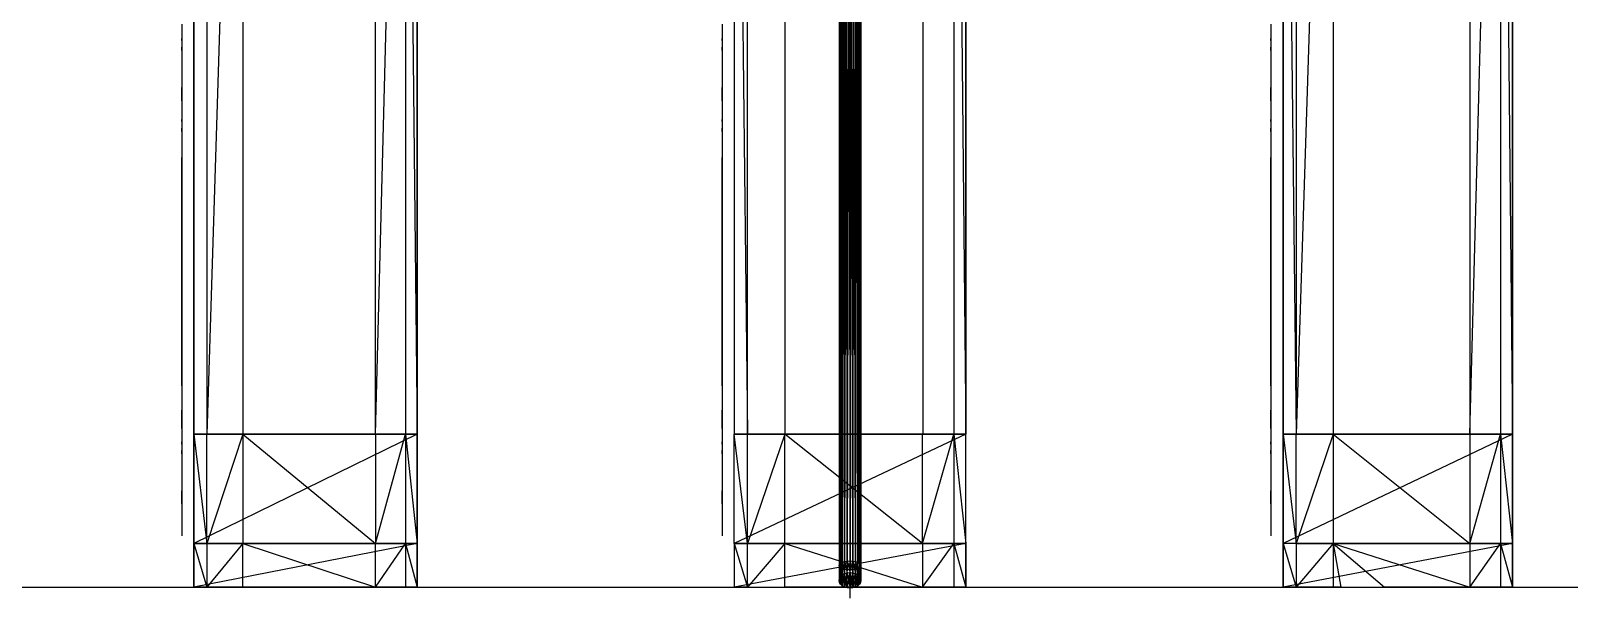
# Model space of a CAD drawing. Extents: x -41 to 47, y -35.8 to 51.3.
# Drawn here: x -25.54 to -18.5, y 40.05 to 42.64 of the extents above; entities that cross this region are included whole.
import ezdxf

# ---------------------------------------------------------------- set-up
doc = ezdxf.new("R2010")
doc.units = 0
doc.header["$MEASUREMENT"] = 0
doc.layers.add('PYDXF', color=8, linetype='CONTINUOUS')

msp = doc.modelspace()

# ---------------------------------------------------------------- linework, layer by layer
at = {"layer": 'PYDXF'}
for p, q in [((-24.7912, 46.0954), (-24.7912, 40.7954)), ((-24.7912, 40.7954), (-24.7912, 46.0954)), ((-24.5677, 46.0954), (-24.7325, 40.7954)), ((-24.7325, 46.0954), (-24.7325, 40.7954)), ((-24.5677, 46.0954), (-24.5677, 40.7954)), ((-23.9616, 40.7954), (-23.9616, 46.0954)), ((-23.9616, 40.7954), (-23.8245, 46.0954)), ((-23.8245, 46.0954), (-23.8245, 40.7954)), ((-23.8245, 46.0954), (-23.7712, 40.7954)), ((-23.7712, 46.0954), (-23.7712, 40.7954)), ((-23.7712, 40.7954), (-23.7712, 46.0954)), ((-22.3212, 46.0954), (-22.3212, 40.7954)), ((-22.3212, 46.0954), (-22.2602, 40.7954)), ((-22.2602, 40.7954), (-22.2602, 46.0954)), ((-22.0889, 46.0954), (-22.0889, 40.7954)), ((-21.459, 46.0954), (-21.459, 40.7954)), ((-21.3165, 46.0954), (-21.2612, 40.7954)), ((-21.3165, 46.0954), (-21.3165, 40.7954)), ((-21.2612, 40.7954), (-21.2612, 46.0954)), ((-21.2612, 46.0954), (-21.2612, 40.7954)), ((-19.8112, 40.7954), (-19.8112, 46.0954)), ((-19.8112, 46.0954), (-19.8112, 40.7954)), ((-19.8112, 46.0954), (-19.7508, 40.7954)), ((-19.7508, 46.0954), (-19.7508, 40.7954)), ((-19.5811, 46.0954), (-19.7508, 40.7954)), ((-19.5811, 46.0954), (-19.5811, 40.7954)), ((-18.9572, 40.7954), (-18.816, 46.0954)), ((-18.9572, 46.0954), (-18.9572, 40.7954)), ((-18.816, 46.0954), (-18.816, 40.7954)), ((-18.816, 46.0954), (-18.7612, 40.7954)), ((-18.7612, 46.0954), (-18.7612, 40.7954)), ((-18.7612, 40.7954), (-18.7612, 46.0954)), ((-21.8412, 45.8354), (-21.8395, 40.2007)), ((-21.8412, 45.8354), (-21.8412, 40.1954)), ((-21.8395, 45.83), (-21.8412, 40.1954)), ((-21.8395, 45.8407), (-21.8395, 40.2007)), ((-21.8395, 45.8407), (-21.8345, 40.2057)), ((-21.8395, 45.83), (-21.8395, 40.19)), ((-21.8345, 45.825), (-21.8395, 40.19)), ((-21.8345, 45.8457), (-21.8345, 40.2057)), ((-21.8345, 45.8457), (-21.8265, 40.21)), ((-21.8345, 45.825), (-21.8345, 40.185)), ((-21.8265, 45.8207), (-21.8345, 40.185)), ((-21.8265, 40.21), (-21.8265, 45.85)), ((-21.8265, 45.85), (-21.8162, 40.2133)), ((-21.8265, 45.8207), (-21.8265, 40.1807)), ((-21.8162, 45.8174), (-21.8265, 40.1807)), ((-21.8162, 45.8533), (-21.8162, 40.2133)), ((-21.8162, 45.8533), (-21.8041, 40.2154)), ((-21.8162, 40.1774), (-21.8162, 45.8174)), ((-21.8041, 45.8154), (-21.8162, 40.1774)), ((-21.8041, 45.8554), (-21.7912, 40.2161)), ((-21.8041, 40.2154), (-21.8041, 45.8554)), ((-21.8041, 40.1754), (-21.8041, 45.8154)), ((-21.7912, 45.8147), (-21.8041, 40.1754)), ((-21.7912, 45.8561), (-21.7912, 40.2161)), ((-21.7912, 40.2161), (-21.7782, 45.8554)), ((-21.7912, 45.8354), (-21.7912, 40.1954)), ((-21.7912, 45.8147), (-21.7912, 40.1747)), ((-21.7782, 40.1754), (-21.7912, 45.8147)), ((-21.7782, 45.8554), (-21.7782, 40.2154)), ((-21.7782, 40.2154), (-21.7662, 45.8533)), ((-21.7782, 45.8154), (-21.7782, 40.1754)), ((-21.7662, 40.1774), (-21.7782, 45.8154)), ((-21.7662, 45.8533), (-21.7662, 40.2133)), ((-21.7662, 40.2133), (-21.7558, 45.85)), ((-21.7662, 45.8174), (-21.7662, 40.1774)), ((-21.7558, 40.1807), (-21.7662, 45.8174)), ((-21.7479, 40.2057), (-21.7558, 45.85)), ((-21.7558, 45.85), (-21.7558, 40.21)), ((-21.7479, 45.825), (-21.7558, 40.1807)), ((-21.7558, 40.1807), (-21.7558, 45.8207)), ((-21.7479, 45.8457), (-21.7429, 40.2007)), ((-21.7479, 45.8457), (-21.7479, 40.2057)), ((-21.7429, 45.83), (-21.7479, 40.185)), ((-21.7479, 45.825), (-21.7479, 40.185)), ((-21.7429, 45.8407), (-21.7429, 40.2007)), ((-21.7429, 45.8407), (-21.7412, 40.1954)), ((-21.7412, 45.8354), (-21.7429, 40.19)), ((-21.7429, 45.83), (-21.7429, 40.19)), ((-21.7412, 45.8354), (-21.7412, 40.1954)), ((-24.8466, 42.6704), (-24.8466, 42.6054)), ((-22.3766, 42.6704), (-22.3766, 42.6054)), ((-19.8666, 42.6704), (-19.8666, 42.6054)), ((-24.8466, 42.6054), (-24.8466, 42.3254)), ((-24.8466, 42.5956), (-24.8466, 42.6054)), ((-24.8466, 42.5956), (-24.8466, 42.3354)), ((-24.8465, 42.6106), (-24.8465, 42.5956)), ((-24.8465, 42.6054), (-24.8465, 42.5506)), ((-24.8465, 42.6054), (-24.8465, 42.5956)), ((-24.8465, 42.5956), (-24.8465, 42.5656)), ((-24.8465, 42.5643), (-24.8465, 42.5656)), ((-24.8465, 42.563), (-24.8465, 42.5643)), ((-22.3766, 42.6054), (-22.3766, 42.3254)), ((-22.3766, 42.5956), (-22.3766, 42.6054)), ((-22.3766, 42.5956), (-22.3766, 42.3354)), ((-22.3765, 42.6106), (-22.3765, 42.5956)), ((-22.3765, 42.6054), (-22.3765, 42.5506)), ((-22.3765, 42.6054), (-22.3765, 42.5956)), ((-22.3765, 42.5956), (-22.3765, 42.5656)), ((-22.3765, 42.5643), (-22.3765, 42.5656)), ((-22.3765, 42.563), (-22.3765, 42.5643)), ((-19.8666, 42.6106), (-19.8666, 42.5956)), ((-19.8666, 42.6054), (-19.8666, 42.3254)), ((-19.8665, 42.6054), (-19.8666, 42.5956)), ((-19.8666, 42.5956), (-19.8666, 42.6054)), ((-19.8666, 42.5956), (-19.8666, 42.5656)), ((-19.8666, 42.5956), (-19.8666, 42.3354)), ((-19.8666, 42.5643), (-19.8666, 42.5656)), ((-19.8666, 42.563), (-19.8666, 42.5643)), ((-19.8665, 42.6054), (-19.8665, 42.5506)), ((-24.8465, 42.5617), (-24.8465, 42.563)), ((-24.8465, 42.5604), (-24.8465, 42.5617)), ((-24.8465, 42.5591), (-24.8465, 42.5604)), ((-24.8465, 42.5579), (-24.8465, 42.5591)), ((-24.8465, 42.5566), (-24.8465, 42.5579)), ((-24.8465, 42.5554), (-24.8465, 42.5566)), ((-24.8465, 42.5542), (-24.8465, 42.5554)), ((-24.8465, 42.553), (-24.8465, 42.5542)), ((-24.8465, 42.5518), (-24.8465, 42.553)), ((-24.8465, 42.5506), (-24.8465, 42.5518)), ((-24.8465, 42.5506), (-24.8465, 42.3804)), ((-22.3765, 42.5617), (-22.3765, 42.563)), ((-22.3765, 42.5604), (-22.3765, 42.5617)), ((-22.3765, 42.5591), (-22.3765, 42.5604)), ((-22.3765, 42.5579), (-22.3765, 42.5591)), ((-22.3765, 42.5566), (-22.3765, 42.5579)), ((-22.3765, 42.5554), (-22.3765, 42.5566)), ((-22.3765, 42.5542), (-22.3765, 42.5554)), ((-22.3765, 42.553), (-22.3765, 42.5542)), ((-22.3765, 42.5518), (-22.3765, 42.553)), ((-22.3765, 42.5506), (-22.3765, 42.5518)), ((-22.3765, 42.5506), (-22.3765, 42.3804)), ((-19.8666, 42.5617), (-19.8666, 42.563)), ((-19.8666, 42.5604), (-19.8666, 42.5617)), ((-19.8666, 42.5591), (-19.8666, 42.5604)), ((-19.8666, 42.5579), (-19.8666, 42.5591)), ((-19.8666, 42.5566), (-19.8666, 42.5579)), ((-19.8666, 42.5554), (-19.8666, 42.5566)), ((-19.8666, 42.5542), (-19.8666, 42.5554)), ((-19.8666, 42.553), (-19.8666, 42.5542)), ((-19.8666, 42.5518), (-19.8666, 42.553)), ((-19.8666, 42.5506), (-19.8666, 42.5518)), ((-19.8665, 42.5506), (-19.8665, 42.3804)), ((-24.8465, 42.3792), (-24.8465, 42.3804)), ((-24.8465, 42.3804), (-24.8465, 42.3254)), ((-24.8465, 42.378), (-24.8465, 42.3792)), ((-24.8465, 42.3768), (-24.8465, 42.378)), ((-24.8465, 42.3756), (-24.8465, 42.3768)), ((-24.8465, 42.3744), (-24.8465, 42.3756)), ((-24.8465, 42.3731), (-24.8465, 42.3744)), ((-24.8465, 42.3719), (-24.8465, 42.3731)), ((-24.8465, 42.3706), (-24.8465, 42.3719)), ((-24.8465, 42.3693), (-24.8465, 42.3706)), ((-24.8465, 42.368), (-24.8465, 42.3693)), ((-24.8465, 42.3667), (-24.8465, 42.368)), ((-24.8465, 42.3654), (-24.8465, 42.3667)), ((-24.8465, 42.3354), (-24.8465, 42.3654)), ((-22.3765, 42.3792), (-22.3765, 42.3804)), ((-22.3765, 42.3804), (-22.3765, 42.3254)), ((-22.3765, 42.378), (-22.3765, 42.3792)), ((-22.3765, 42.3768), (-22.3765, 42.378)), ((-22.3765, 42.3756), (-22.3765, 42.3768)), ((-22.3765, 42.3744), (-22.3765, 42.3756)), ((-22.3765, 42.3731), (-22.3765, 42.3744)), ((-22.3765, 42.3719), (-22.3765, 42.3731)), ((-22.3765, 42.3706), (-22.3765, 42.3719)), ((-22.3765, 42.3693), (-22.3765, 42.3706)), ((-22.3765, 42.368), (-22.3765, 42.3693)), ((-22.3765, 42.3667), (-22.3765, 42.368)), ((-22.3765, 42.3654), (-22.3765, 42.3667)), ((-22.3765, 42.3354), (-22.3765, 42.3654)), ((-19.8666, 42.3792), (-19.8666, 42.3804)), ((-19.8666, 42.378), (-19.8666, 42.3792)), ((-19.8666, 42.3768), (-19.8666, 42.378)), ((-19.8666, 42.3756), (-19.8666, 42.3768)), ((-19.8666, 42.3744), (-19.8666, 42.3756)), ((-19.8666, 42.3731), (-19.8666, 42.3744)), ((-19.8666, 42.3719), (-19.8666, 42.3731)), ((-19.8666, 42.3706), (-19.8666, 42.3719)), ((-19.8666, 42.3693), (-19.8666, 42.3706)), ((-19.8666, 42.368), (-19.8666, 42.3693)), ((-19.8666, 42.3667), (-19.8666, 42.368)), ((-19.8666, 42.3654), (-19.8666, 42.3667)), ((-19.8666, 42.3354), (-19.8666, 42.3654)), ((-19.8665, 42.3804), (-19.8665, 42.3254)), ((-24.8466, 42.3354), (-24.8466, 42.3204)), ((-24.8466, 42.3254), (-24.8466, 42.2354)), ((-24.8465, 42.3204), (-24.8465, 42.3354)), ((-24.8465, 42.3354), (-24.8465, 42.3254)), ((-22.3766, 42.3354), (-22.3766, 42.3204)), ((-22.3766, 42.3254), (-22.3766, 42.2354)), ((-22.3765, 42.3204), (-22.3765, 42.3354)), ((-22.3765, 42.3354), (-22.3765, 42.3254)), ((-19.8666, 42.3354), (-19.8666, 42.3204)), ((-19.8666, 42.3204), (-19.8666, 42.3354)), ((-19.8666, 42.3354), (-19.8665, 42.3254)), ((-19.8666, 42.3254), (-19.8666, 42.2354)), ((-24.8466, 42.2354), (-24.8466, 42.1804)), ((-24.8466, 42.2254), (-24.8466, 42.2354)), ((-24.8466, 42.2254), (-24.8466, 42.0612)), ((-24.8465, 42.2404), (-24.8465, 42.2254)), ((-24.8465, 42.2354), (-24.8465, 42.2254)), ((-24.8465, 42.2254), (-24.8465, 42.1954)), ((-22.3766, 42.2354), (-22.3766, 42.1804)), ((-22.3766, 42.2254), (-22.3766, 42.2354)), ((-22.3766, 42.2254), (-22.3766, 42.0612)), ((-22.3765, 42.2404), (-22.3765, 42.2254)), ((-22.3765, 42.2354), (-22.3765, 42.2254)), ((-22.3765, 42.2254), (-22.3765, 42.1954)), ((-19.8666, 42.2404), (-19.8666, 42.2254)), ((-19.8666, 42.2354), (-19.8666, 42.1804)), ((-19.8665, 42.2354), (-19.8666, 42.2254)), ((-19.8666, 42.2254), (-19.8666, 42.2354)), ((-19.8666, 42.2254), (-19.8666, 42.1954)), ((-19.8666, 42.2254), (-19.8666, 42.0612)), ((-24.8466, 42.1804), (-24.8466, 41.0164)), ((-24.8465, 42.194), (-24.8465, 42.1954)), ((-24.8465, 42.1927), (-24.8465, 42.194)), ((-24.8465, 42.1914), (-24.8465, 42.1927)), ((-24.8465, 42.1901), (-24.8465, 42.1914)), ((-24.8465, 42.1889), (-24.8465, 42.1901)), ((-24.8465, 42.1876), (-24.8465, 42.1889)), ((-24.8465, 42.1864), (-24.8465, 42.1876)), ((-24.8465, 42.1851), (-24.8465, 42.1864)), ((-24.8465, 42.1839), (-24.8465, 42.1851)), ((-24.8465, 42.1827), (-24.8465, 42.1839)), ((-24.8465, 42.1815), (-24.8465, 42.1827)), ((-24.8465, 42.1804), (-24.8465, 42.1815)), ((-24.8465, 42.1804), (-24.8465, 42.0612)), ((-22.3766, 42.1804), (-22.3766, 41.0164)), ((-22.3765, 42.194), (-22.3765, 42.1954)), ((-22.3765, 42.1927), (-22.3765, 42.194)), ((-22.3765, 42.1914), (-22.3765, 42.1927)), ((-22.3765, 42.1901), (-22.3765, 42.1914)), ((-22.3765, 42.1889), (-22.3765, 42.1901)), ((-22.3765, 42.1876), (-22.3765, 42.1889)), ((-22.3765, 42.1864), (-22.3765, 42.1876)), ((-22.3765, 42.1851), (-22.3765, 42.1864)), ((-22.3765, 42.1839), (-22.3765, 42.1851)), ((-22.3765, 42.1827), (-22.3765, 42.1839)), ((-22.3765, 42.1815), (-22.3765, 42.1827)), ((-22.3765, 42.1804), (-22.3765, 42.1815)), ((-22.3765, 42.1804), (-22.3765, 42.0612)), ((-19.8666, 42.194), (-19.8666, 42.1954)), ((-19.8666, 42.1927), (-19.8666, 42.194)), ((-19.8666, 42.1914), (-19.8666, 42.1927)), ((-19.8666, 42.1901), (-19.8666, 42.1914)), ((-19.8666, 42.1889), (-19.8666, 42.1901)), ((-19.8666, 42.1876), (-19.8666, 42.1889)), ((-19.8666, 42.1864), (-19.8666, 42.1876)), ((-19.8666, 42.1851), (-19.8666, 42.1864)), ((-19.8666, 42.1839), (-19.8666, 42.1851)), ((-19.8666, 42.1827), (-19.8666, 42.1839)), ((-19.8665, 42.1815), (-19.8666, 42.1827)), ((-19.8666, 42.1804), (-19.8666, 41.0164)), ((-19.8665, 42.1804), (-19.8665, 42.1815)), ((-19.8665, 42.1804), (-19.8665, 42.0612)), ((-24.8466, 41.0164), (-24.8466, 42.0612)), ((-24.8465, 42.0612), (-24.8465, 41.0164)), ((-22.3766, 41.0164), (-22.3766, 42.0612)), ((-22.3765, 42.0612), (-22.3765, 41.0164)), ((-19.8666, 41.0164), (-19.8666, 42.0612)), ((-19.8665, 42.0612), (-19.8665, 41.0164)), ((-24.8466, 41.0164), (-24.8466, 40.9054)), ((-24.8466, 41.0164), (-24.8466, 40.8604)), ((-22.3766, 41.0164), (-22.3766, 40.9054)), ((-22.3766, 41.0164), (-22.3766, 40.8604)), ((-19.8666, 41.0164), (-19.8666, 40.9054)), ((-19.8666, 41.0164), (-19.8666, 40.8604)), ((-24.8465, 40.9042), (-24.8465, 40.9054)), ((-24.8465, 40.9054), (-24.8465, 40.8504)), ((-24.8465, 40.903), (-24.8465, 40.9042)), ((-24.8465, 40.9018), (-24.8465, 40.903)), ((-24.8465, 40.9006), (-24.8465, 40.9018)), ((-24.8465, 40.8994), (-24.8465, 40.9006)), ((-24.8465, 40.8981), (-24.8465, 40.8994)), ((-24.8465, 40.8969), (-24.8465, 40.8981)), ((-24.8465, 40.8956), (-24.8465, 40.8969)), ((-24.8465, 40.8943), (-24.8465, 40.8956)), ((-24.8465, 40.893), (-24.8465, 40.8943)), ((-24.8465, 40.8917), (-24.8465, 40.893)), ((-24.8465, 40.8904), (-24.8465, 40.8917)), ((-24.8465, 40.8604), (-24.8465, 40.8904)), ((-22.3765, 40.9042), (-22.3765, 40.9054)), ((-22.3765, 40.9054), (-22.3765, 40.8504)), ((-22.3765, 40.903), (-22.3765, 40.9042)), ((-22.3765, 40.9018), (-22.3765, 40.903)), ((-22.3765, 40.9006), (-22.3765, 40.9018)), ((-22.3765, 40.8994), (-22.3765, 40.9006)), ((-22.3765, 40.8981), (-22.3765, 40.8994)), ((-22.3765, 40.8969), (-22.3765, 40.8981)), ((-22.3765, 40.8956), (-22.3765, 40.8969)), ((-22.3765, 40.8943), (-22.3765, 40.8956)), ((-22.3765, 40.893), (-22.3765, 40.8943)), ((-22.3765, 40.8917), (-22.3765, 40.893)), ((-22.3765, 40.8904), (-22.3765, 40.8917)), ((-22.3765, 40.8604), (-22.3765, 40.8904)), ((-19.8666, 40.9042), (-19.8666, 40.9054)), ((-19.8666, 40.903), (-19.8666, 40.9042)), ((-19.8666, 40.9018), (-19.8666, 40.903)), ((-19.8666, 40.9006), (-19.8666, 40.9018)), ((-19.8666, 40.8994), (-19.8666, 40.9006)), ((-19.8666, 40.8981), (-19.8666, 40.8994)), ((-19.8666, 40.8969), (-19.8666, 40.8981)), ((-19.8666, 40.8956), (-19.8666, 40.8969)), ((-19.8666, 40.8943), (-19.8666, 40.8956)), ((-19.8666, 40.893), (-19.8666, 40.8943)), ((-19.8666, 40.8917), (-19.8666, 40.893)), ((-19.8666, 40.8904), (-19.8666, 40.8917)), ((-19.8666, 40.8604), (-19.8666, 40.8904)), ((-19.8665, 40.9054), (-19.8665, 40.8504)), ((-24.8466, 40.8604), (-24.8466, 40.8219)), ((-24.8466, 40.8504), (-24.8466, 40.7604)), ((-24.8465, 40.8604), (-24.8465, 40.8504)), ((-24.8465, 40.8219), (-24.8465, 40.8604)), ((-22.3766, 40.8604), (-22.3766, 40.8219)), ((-22.3766, 40.8504), (-22.3766, 40.7604)), ((-22.3765, 40.8604), (-22.3765, 40.8504)), ((-22.3765, 40.8219), (-22.3765, 40.8604)), ((-19.8666, 40.8604), (-19.8665, 40.8504)), ((-19.8666, 40.8219), (-19.8666, 40.8604)), ((-19.8666, 40.8604), (-19.8666, 40.8219)), ((-19.8666, 40.8504), (-19.8666, 40.7604)), ((-24.8466, 40.7654), (-24.8466, 40.7504)), ((-24.8466, 40.7604), (-24.8466, 40.4804)), ((-24.8466, 40.7504), (-24.8466, 40.7604)), ((-24.8466, 40.7504), (-24.8466, 40.4914)), ((-24.8465, 40.7604), (-24.8465, 40.7054)), ((-24.8465, 40.7604), (-24.8465, 40.7504)), ((-24.8465, 40.7504), (-24.8465, 40.7204)), ((-24.7912, 40.7954), (-24.7325, 40.7954)), ((-23.7712, 40.7954), (-24.7912, 40.7954)), ((-24.7912, 40.2954), (-24.7912, 40.7954)), ((-24.7912, 40.7954), (-24.7912, 40.2954)), ((-24.7912, 40.7954), (-24.7325, 40.2954)), ((-23.7712, 40.7954), (-24.7912, 40.2954)), ((-24.7325, 40.7954), (-24.7912, 40.7954)), ((-24.7325, 40.7954), (-24.5677, 40.7954)), ((-23.7712, 40.7954), (-24.7325, 40.7954)), ((-24.7325, 40.2954), (-24.7325, 40.7954)), ((-24.5676, 40.7954), (-24.7325, 40.2954)), ((-24.5676, 40.7954), (-24.7325, 40.7954)), ((-23.7712, 40.7954), (-24.5677, 40.7954)), ((-23.9616, 40.7954), (-24.5677, 40.7954)), ((-24.5676, 40.7954), (-23.9616, 40.2954)), ((-24.5676, 40.7954), (-24.5676, 40.2954)), ((-24.5676, 40.7954), (-23.9616, 40.7954)), ((-23.9616, 40.7954), (-23.8245, 40.7954)), ((-23.7712, 40.7954), (-23.9616, 40.7954)), ((-23.9616, 40.7954), (-23.9616, 40.2954)), ((-23.9616, 40.2954), (-23.8245, 40.7954)), ((-23.8245, 40.7954), (-23.9616, 40.7954)), ((-23.8245, 40.7954), (-23.7712, 40.7954)), ((-23.7712, 40.7954), (-23.8245, 40.7954)), ((-23.8245, 40.7954), (-23.7712, 40.2954)), ((-23.8245, 40.7954), (-23.8245, 40.2954)), ((-23.7712, 40.7954), (-23.7712, 40.2954)), ((-23.7712, 40.2954), (-23.7712, 40.7954)), ((-22.3766, 40.7654), (-22.3766, 40.7504)), ((-22.3766, 40.7604), (-22.3766, 40.4804)), ((-22.3766, 40.7504), (-22.3766, 40.7604)), ((-22.3766, 40.7504), (-22.3766, 40.4914)), ((-22.3765, 40.7604), (-22.3765, 40.7054)), ((-22.3765, 40.7604), (-22.3765, 40.7504)), ((-22.3765, 40.7504), (-22.3765, 40.7204)), ((-21.2612, 40.7954), (-22.3212, 40.7954)), ((-22.3212, 40.7954), (-22.2602, 40.7954)), ((-22.3212, 40.2954), (-22.3212, 40.7954)), ((-22.2602, 40.2954), (-22.3212, 40.7954)), ((-22.3212, 40.7954), (-21.2612, 40.7954)), ((-21.2612, 40.7954), (-22.3212, 40.2954)), ((-22.2602, 40.7954), (-22.0889, 40.7954)), ((-21.2612, 40.7954), (-22.2602, 40.7954)), ((-22.0889, 40.7954), (-22.2602, 40.7954)), ((-22.2602, 40.2954), (-22.2602, 40.7954)), ((-22.0889, 40.7954), (-22.2602, 40.2954)), ((-22.0889, 40.7954), (-21.459, 40.7954)), ((-21.2612, 40.7954), (-22.0889, 40.7954)), ((-22.0889, 40.2954), (-22.0889, 40.7954)), ((-21.4591, 40.2954), (-22.0889, 40.7954)), ((-21.4591, 40.2954), (-21.3166, 40.7954)), ((-21.3166, 40.7954), (-21.4591, 40.7954)), ((-21.4591, 40.2954), (-21.4591, 40.7954)), ((-21.2612, 40.7954), (-21.459, 40.7954)), ((-21.459, 40.7954), (-21.3165, 40.7954)), ((-21.3166, 40.7954), (-21.2612, 40.2954)), ((-21.3166, 40.7954), (-21.3166, 40.2954)), ((-21.3165, 40.7954), (-21.2612, 40.7954)), ((-21.2612, 40.7954), (-21.3165, 40.7954)), ((-21.2612, 40.2954), (-21.2612, 40.7954)), ((-19.8666, 40.7654), (-19.8666, 40.7504)), ((-19.8666, 40.7604), (-19.8666, 40.4804)), ((-19.8665, 40.7604), (-19.8666, 40.7504)), ((-19.8666, 40.7504), (-19.8666, 40.7604)), ((-19.8666, 40.7504), (-19.8666, 40.4914)), ((-19.8666, 40.7504), (-19.8666, 40.7204)), ((-19.8665, 40.7604), (-19.8665, 40.7054)), ((-19.8112, 40.7954), (-19.7508, 40.2954)), ((-19.8112, 40.7954), (-19.8112, 40.2954)), ((-19.8112, 40.7954), (-19.7508, 40.7954)), ((-19.8112, 40.2954), (-19.8112, 40.7954)), ((-19.8112, 40.7954), (-18.7612, 40.7954)), ((-18.7612, 40.7954), (-19.8112, 40.2954)), ((-18.7612, 40.7954), (-19.8112, 40.7954)), ((-19.7508, 40.7954), (-19.8112, 40.7954)), ((-19.7508, 40.2954), (-19.7508, 40.7954)), ((-19.5811, 40.7954), (-19.7508, 40.7954)), ((-19.5811, 40.7954), (-19.7508, 40.2954)), ((-18.7612, 40.7954), (-19.7508, 40.7954)), ((-19.5811, 40.7954), (-18.9572, 40.7954)), ((-19.5811, 40.7954), (-19.5811, 40.2954)), ((-19.5811, 40.7954), (-18.9572, 40.2954)), ((-18.7612, 40.7954), (-19.5811, 40.7954)), ((-18.9572, 40.7954), (-18.816, 40.7954)), ((-18.9572, 40.7954), (-18.9572, 40.2954)), ((-18.9572, 40.2954), (-18.816, 40.7954)), ((-18.7612, 40.7954), (-18.9572, 40.7954)), ((-18.816, 40.7954), (-18.7612, 40.7954)), ((-18.816, 40.7954), (-18.7612, 40.2954)), ((-18.816, 40.7954), (-18.816, 40.2954)), ((-18.7612, 40.7954), (-18.816, 40.7954)), ((-18.7612, 40.2954), (-18.7612, 40.7954)), ((-18.7612, 40.7954), (-18.7612, 40.2954)), ((-24.8465, 40.719), (-24.8465, 40.7204)), ((-24.8465, 40.7177), (-24.8465, 40.719)), ((-24.8465, 40.7164), (-24.8465, 40.7177)), ((-24.8465, 40.7151), (-24.8465, 40.7164)), ((-24.8465, 40.7139), (-24.8465, 40.7151)), ((-24.8465, 40.7126), (-24.8465, 40.7139)), ((-24.8465, 40.7114), (-24.8465, 40.7126)), ((-24.8465, 40.7101), (-24.8465, 40.7114)), ((-24.8465, 40.7089), (-24.8465, 40.7101)), ((-24.8465, 40.7077), (-24.8465, 40.7089)), ((-24.8465, 40.7065), (-24.8465, 40.7077)), ((-24.8465, 40.7054), (-24.8465, 40.7065)), ((-24.8465, 40.7054), (-24.8465, 40.5364)), ((-22.3765, 40.719), (-22.3765, 40.7204)), ((-22.3765, 40.7177), (-22.3765, 40.719)), ((-22.3765, 40.7164), (-22.3765, 40.7177)), ((-22.3765, 40.7151), (-22.3765, 40.7164)), ((-22.3765, 40.7139), (-22.3765, 40.7151)), ((-22.3765, 40.7126), (-22.3765, 40.7139)), ((-22.3765, 40.7114), (-22.3765, 40.7126)), ((-22.3765, 40.7101), (-22.3765, 40.7114)), ((-22.3765, 40.7089), (-22.3765, 40.7101)), ((-22.3765, 40.7077), (-22.3765, 40.7089)), ((-22.3765, 40.7065), (-22.3765, 40.7077)), ((-22.3765, 40.7054), (-22.3765, 40.7065)), ((-22.3765, 40.7054), (-22.3765, 40.5364)), ((-19.8666, 40.719), (-19.8666, 40.7204)), ((-19.8666, 40.7177), (-19.8666, 40.719)), ((-19.8666, 40.7164), (-19.8666, 40.7177)), ((-19.8666, 40.7151), (-19.8666, 40.7164)), ((-19.8666, 40.7139), (-19.8666, 40.7151)), ((-19.8666, 40.7126), (-19.8666, 40.7139)), ((-19.8666, 40.7114), (-19.8666, 40.7126)), ((-19.8666, 40.7101), (-19.8666, 40.7114)), ((-19.8666, 40.7089), (-19.8666, 40.7101)), ((-19.8666, 40.7077), (-19.8666, 40.7089)), ((-19.8666, 40.7065), (-19.8666, 40.7077)), ((-19.8666, 40.7054), (-19.8666, 40.7065)), ((-19.8665, 40.7054), (-19.8665, 40.5364)), ((-24.8465, 40.5352), (-24.8465, 40.5364)), ((-24.8465, 40.5364), (-24.8465, 40.4804)), ((-24.8465, 40.534), (-24.8465, 40.5352)), ((-24.8465, 40.5328), (-24.8465, 40.534)), ((-24.8465, 40.5316), (-24.8465, 40.5328)), ((-24.8465, 40.5304), (-24.8465, 40.5316)), ((-24.8465, 40.5291), (-24.8465, 40.5304)), ((-24.8465, 40.5279), (-24.8465, 40.5291)), ((-24.8465, 40.5266), (-24.8465, 40.5279)), ((-24.8465, 40.5253), (-24.8465, 40.5266)), ((-24.8465, 40.524), (-24.8465, 40.5253)), ((-24.8465, 40.5227), (-24.8465, 40.524)), ((-22.3765, 40.5352), (-22.3765, 40.5364)), ((-22.3765, 40.5364), (-22.3765, 40.4804)), ((-22.3765, 40.534), (-22.3765, 40.5352)), ((-22.3765, 40.5328), (-22.3765, 40.534)), ((-22.3765, 40.5316), (-22.3765, 40.5328)), ((-22.3765, 40.5304), (-22.3765, 40.5316)), ((-22.3765, 40.5291), (-22.3765, 40.5304)), ((-22.3765, 40.5279), (-22.3765, 40.5291)), ((-22.3765, 40.5266), (-22.3765, 40.5279)), ((-22.3765, 40.5253), (-22.3765, 40.5266)), ((-22.3765, 40.524), (-22.3765, 40.5253)), ((-22.3765, 40.5227), (-22.3765, 40.524)), ((-19.8666, 40.5352), (-19.8666, 40.5364)), ((-19.8666, 40.534), (-19.8666, 40.5352)), ((-19.8666, 40.5328), (-19.8666, 40.534)), ((-19.8666, 40.5316), (-19.8666, 40.5328)), ((-19.8666, 40.5304), (-19.8666, 40.5316)), ((-19.8666, 40.5291), (-19.8666, 40.5304)), ((-19.8666, 40.5279), (-19.8666, 40.5291)), ((-19.8666, 40.5266), (-19.8666, 40.5279)), ((-19.8666, 40.5253), (-19.8666, 40.5266)), ((-19.8666, 40.524), (-19.8666, 40.5253)), ((-19.8666, 40.5227), (-19.8666, 40.524)), ((-19.8665, 40.5364), (-19.8665, 40.4804)), ((-24.8466, 40.4914), (-24.8466, 40.4764)), ((-24.8466, 40.4914), (-24.8466, 40.4804)), ((-24.8466, 40.4804), (-24.8466, 40.3304)), ((-24.8465, 40.5214), (-24.8465, 40.5227)), ((-24.8465, 40.4914), (-24.8465, 40.5214)), ((-24.8465, 40.4764), (-24.8465, 40.4914)), ((-24.8465, 40.4804), (-24.8465, 40.4914)), ((-22.3766, 40.4914), (-22.3766, 40.4764)), ((-22.3766, 40.4914), (-22.3766, 40.4804)), ((-22.3766, 40.4804), (-22.3766, 40.3304)), ((-22.3765, 40.5214), (-22.3765, 40.5227)), ((-22.3765, 40.4914), (-22.3765, 40.5214)), ((-22.3765, 40.4764), (-22.3765, 40.4914)), ((-22.3765, 40.4804), (-22.3765, 40.4914)), ((-19.8666, 40.5214), (-19.8666, 40.5227)), ((-19.8666, 40.4914), (-19.8666, 40.5214)), ((-19.8666, 40.4764), (-19.8666, 40.4914)), ((-19.8666, 40.4914), (-19.8666, 40.4764)), ((-19.8665, 40.4804), (-19.8666, 40.4914)), ((-19.8666, 40.4914), (-19.8666, 40.4804)), ((-19.8666, 40.4804), (-19.8666, 40.3304)), ((-23.7712, 40.2954), (-24.7912, 40.2954)), ((-24.7912, 40.0954), (-24.7912, 40.2954)), ((-24.7912, 40.2954), (-24.7325, 40.2954)), ((-24.7912, 40.2954), (-24.7912, 40.0954)), ((-24.7912, 40.2954), (-24.7325, 40.0954)), ((-23.7712, 40.2954), (-24.7912, 40.0954)), ((-24.7325, 40.2954), (-24.5676, 40.2954)), ((-23.7712, 40.2954), (-24.7325, 40.2954)), ((-24.7325, 40.2954), (-24.7325, 40.0954)), ((-24.5676, 40.2954), (-24.7325, 40.0954)), ((-24.5676, 40.2954), (-23.9616, 40.2954)), ((-23.7712, 40.2954), (-24.5676, 40.2954)), ((-24.5676, 40.2954), (-23.9616, 40.0954)), ((-24.5676, 40.0954), (-24.5676, 40.2954)), ((-23.7712, 40.2954), (-23.9616, 40.2954)), ((-23.9616, 40.2954), (-23.8245, 40.2954)), ((-23.9616, 40.0954), (-23.9616, 40.2954)), ((-23.9616, 40.0954), (-23.8245, 40.2954)), ((-23.8245, 40.2954), (-23.7712, 40.2954)), ((-23.7712, 40.2954), (-23.8245, 40.2954)), ((-23.8245, 40.2954), (-23.8245, 40.0954)), ((-23.8245, 40.2954), (-23.7712, 40.0954)), ((-23.7712, 40.0954), (-23.7712, 40.2954)), ((-23.7712, 40.2954), (-23.7712, 40.0954)), ((-22.3212, 40.2954), (-22.2602, 40.2954)), ((-21.2612, 40.2954), (-22.3212, 40.2954)), ((-22.3212, 40.2954), (-21.2612, 40.2954)), ((-22.3212, 40.2954), (-22.3212, 40.0954)), ((-22.3212, 40.2954), (-22.2602, 40.0954)), ((-21.2612, 40.2954), (-22.3212, 40.0954)), ((-22.2602, 40.2954), (-22.0889, 40.2954)), ((-22.2602, 40.0954), (-22.2602, 40.2954)), ((-22.0889, 40.2954), (-22.2602, 40.0954)), ((-21.2612, 40.2954), (-22.2602, 40.2954)), ((-22.0889, 40.2954), (-21.4591, 40.2954)), ((-22.0889, 40.2954), (-21.4591, 40.0954)), ((-22.0889, 40.0954), (-22.0889, 40.2954)), ((-21.2612, 40.2954), (-22.0889, 40.2954)), ((-21.4591, 40.2954), (-21.4591, 40.0954)), ((-21.4591, 40.2954), (-21.3166, 40.2954)), ((-21.4591, 40.0954), (-21.3166, 40.2954)), ((-21.2612, 40.2954), (-21.4591, 40.2954)), ((-21.3166, 40.2954), (-21.3166, 40.0954)), ((-21.3166, 40.2954), (-21.2612, 40.2954)), ((-21.3166, 40.2954), (-21.2612, 40.0954)), ((-21.2612, 40.2954), (-21.3166, 40.2954)), ((-21.2612, 40.2954), (-21.2612, 40.0954)), ((-21.2612, 40.0954), (-21.2612, 40.2954)), ((-18.7612, 40.2954), (-19.8112, 40.2954)), ((-19.8112, 40.2954), (-19.7508, 40.0954)), ((-19.7508, 40.2954), (-19.8112, 40.2954)), ((-19.8112, 40.2954), (-19.8112, 40.0954)), ((-19.8112, 40.0954), (-19.8112, 40.2954)), ((-18.7612, 40.2954), (-19.8112, 40.0954)), ((-19.7508, 40.2954), (-19.7508, 40.0954)), ((-19.7508, 40.2954), (-19.5811, 40.2954)), ((-18.7612, 40.2954), (-19.7508, 40.2954)), ((-19.5811, 40.2954), (-19.7508, 40.0954)), ((-19.5811, 40.2954), (-18.9572, 40.2954)), ((-18.7612, 40.2954), (-19.5811, 40.2954)), ((-19.5811, 40.2954), (-19.5811, 40.0954)), ((-19.5811, 40.2954), (-19.5469, 40.0954)), ((-19.5811, 40.2954), (-19.3465, 40.0954)), ((-19.5811, 40.2954), (-18.9572, 40.0954)), ((-18.7612, 40.2954), (-18.9572, 40.2954)), ((-18.9572, 40.2954), (-18.816, 40.2954)), ((-18.9572, 40.2954), (-18.9572, 40.0954)), ((-18.9572, 40.0954), (-18.816, 40.2954)), ((-18.7612, 40.2954), (-18.816, 40.2954)), ((-18.816, 40.2954), (-18.7612, 40.2954)), ((-18.816, 40.2954), (-18.816, 40.0954)), ((-18.816, 40.2954), (-18.7612, 40.0954)), ((-18.7612, 40.2954), (-18.7612, 40.0954)), ((-18.7612, 40.0954), (-18.7612, 40.2954)), ((-21.8395, 40.2007), (-21.8412, 40.127)), ((-21.8412, 40.1954), (-21.8395, 40.2007)), ((-21.8412, 40.1954), (-21.8395, 40.1179)), ((-21.8395, 40.19), (-21.8412, 40.1954)), ((-21.8412, 40.1954), (-21.8412, 40.127)), ((-21.8345, 40.2057), (-21.8395, 40.1362)), ((-21.8395, 40.2007), (-21.8345, 40.2057)), ((-21.8395, 40.2007), (-21.8395, 40.1362)), ((-21.8395, 40.19), (-21.8345, 40.1094)), ((-21.8395, 40.19), (-21.8395, 40.1179)), ((-21.8345, 40.185), (-21.8395, 40.19)), ((-21.8345, 40.2057), (-21.8265, 40.21)), ((-21.8345, 40.1447), (-21.8265, 40.21)), ((-21.8345, 40.2057), (-21.8345, 40.1447)), ((-21.8265, 40.1807), (-21.8345, 40.185)), ((-21.8345, 40.185), (-21.8265, 40.102)), ((-21.8345, 40.185), (-21.8345, 40.1094)), ((-21.8265, 40.21), (-21.8162, 40.2133)), ((-21.8265, 40.152), (-21.8162, 40.2133)), ((-21.8265, 40.21), (-21.8265, 40.152)), ((-21.8162, 40.1774), (-21.8265, 40.1807)), ((-21.8265, 40.1807), (-21.8265, 40.102)), ((-21.8162, 40.0964), (-21.8265, 40.1807)), ((-21.8162, 40.2133), (-21.8041, 40.2154)), ((-21.8162, 40.2133), (-21.8041, 40.1612)), ((-21.8162, 40.2133), (-21.8162, 40.1577)), ((-21.8041, 40.1754), (-21.8162, 40.1774)), ((-21.8162, 40.0964), (-21.8162, 40.1774)), ((-21.8041, 40.1754), (-21.8162, 40.0964)), ((-21.8041, 40.2154), (-21.7912, 40.2161)), ((-21.8041, 40.2154), (-21.7912, 40.1624)), ((-21.8041, 40.1612), (-21.8041, 40.2154)), ((-21.7912, 40.1747), (-21.8041, 40.1754)), ((-21.8041, 40.0929), (-21.8041, 40.1754)), ((-21.7912, 40.1747), (-21.8041, 40.0929)), ((-21.7912, 40.2161), (-21.7782, 40.2154)), ((-21.7912, 40.2161), (-21.7782, 40.1612)), ((-21.7912, 40.1624), (-21.7912, 40.2161)), ((-21.7912, 40.0454), (-21.7912, 40.1954)), ((-21.7782, 40.1754), (-21.7912, 40.1747)), ((-21.7782, 40.1754), (-21.7912, 40.0917)), ((-21.7912, 40.0917), (-21.7912, 40.1747)), ((-21.7782, 40.2154), (-21.7662, 40.2133)), ((-21.7782, 40.2154), (-21.7782, 40.1612)), ((-21.7782, 40.2154), (-21.7662, 40.1577)), ((-21.7662, 40.1774), (-21.7782, 40.1754)), ((-21.7662, 40.1774), (-21.7782, 40.0929)), ((-21.7782, 40.0929), (-21.7782, 40.1754)), ((-21.7662, 40.2133), (-21.7558, 40.21)), ((-21.7662, 40.2133), (-21.7662, 40.1577)), ((-21.7662, 40.2133), (-21.7558, 40.152)), ((-21.7558, 40.1807), (-21.7662, 40.1774)), ((-21.7558, 40.1807), (-21.7662, 40.0964)), ((-21.7662, 40.1774), (-21.7662, 40.0964)), ((-21.7479, 40.2057), (-21.7558, 40.21)), ((-21.7479, 40.1447), (-21.7558, 40.21)), ((-21.7558, 40.21), (-21.7558, 40.152)), ((-21.7479, 40.185), (-21.7558, 40.1807)), ((-21.7479, 40.185), (-21.7558, 40.102)), ((-21.7558, 40.1807), (-21.7558, 40.102)), ((-21.7429, 40.2007), (-21.7479, 40.2057)), ((-21.7479, 40.2057), (-21.7429, 40.1362)), ((-21.7479, 40.2057), (-21.7479, 40.1447)), ((-21.7429, 40.19), (-21.7479, 40.1094)), ((-21.7429, 40.19), (-21.7479, 40.185)), ((-21.7479, 40.185), (-21.7479, 40.1094)), ((-21.7429, 40.2007), (-21.7412, 40.1954)), ((-21.7429, 40.2007), (-21.7429, 40.1362)), ((-21.7429, 40.2007), (-21.7412, 40.127)), ((-21.7412, 40.1954), (-21.7429, 40.19)), ((-21.7412, 40.1954), (-21.7429, 40.1179)), ((-21.7429, 40.19), (-21.7429, 40.1179)), ((-21.7412, 40.1954), (-21.7412, 40.127)), ((-21.8412, 40.127), (-21.8395, 40.1362)), ((-21.8395, 40.1179), (-21.8412, 40.127)), ((-21.8395, 40.1362), (-21.8345, 40.1447)), ((-21.8395, 40.1362), (-21.8345, 40.1094)), ((-21.8395, 40.1362), (-21.8395, 40.1179)), ((-21.8345, 40.1094), (-21.8395, 40.1179)), ((-21.8345, 40.1447), (-21.8265, 40.152)), ((-21.8265, 40.102), (-21.8345, 40.1447)), ((-21.8345, 40.1447), (-21.8345, 40.1094)), ((-21.8265, 40.102), (-21.8345, 40.1094)), ((-21.8265, 40.152), (-21.8162, 40.1577)), ((-21.8265, 40.102), (-21.8265, 40.152)), ((-21.8265, 40.152), (-21.8162, 40.0964)), ((-21.8162, 40.0964), (-21.8265, 40.102)), ((-21.8162, 40.1577), (-21.8041, 40.1612)), ((-21.8041, 40.0929), (-21.8162, 40.1577)), ((-21.8162, 40.1577), (-21.8162, 40.0964)), ((-21.8041, 40.1612), (-21.7912, 40.1624)), ((-21.8041, 40.0929), (-21.8041, 40.1612)), ((-21.8041, 40.1612), (-21.7912, 40.0917)), ((-21.7912, 40.1624), (-21.7782, 40.1612)), ((-21.7782, 40.0929), (-21.7912, 40.1624)), ((-21.7912, 40.1624), (-21.7912, 40.0917)), ((-21.7782, 40.1612), (-21.7662, 40.1577)), ((-21.7662, 40.0964), (-21.7782, 40.1612)), ((-21.7782, 40.0929), (-21.7782, 40.1612)), ((-21.7662, 40.1577), (-21.7558, 40.152)), ((-21.7558, 40.102), (-21.7662, 40.1577)), ((-21.7662, 40.1577), (-21.7662, 40.0964)), ((-21.7558, 40.102), (-21.7662, 40.0964)), ((-21.7479, 40.1447), (-21.7558, 40.152)), ((-21.7558, 40.102), (-21.7558, 40.152)), ((-21.7558, 40.152), (-21.7479, 40.1094)), ((-21.7479, 40.1094), (-21.7558, 40.102)), ((-21.7429, 40.1362), (-21.7479, 40.1447)), ((-21.7479, 40.1447), (-21.7429, 40.1179)), ((-21.7479, 40.1094), (-21.7479, 40.1447)), ((-21.7429, 40.1179), (-21.7479, 40.1094)), ((-21.7429, 40.1362), (-21.7412, 40.127)), ((-21.7429, 40.1179), (-21.7429, 40.1362)), ((-21.7412, 40.127), (-21.7429, 40.1179)), ((-24.7325, 40.0954), (-24.7912, 40.0954)), ((-24.7912, 40.0954), (-23.7712, 40.0954)), ((-24.5676, 40.0954), (-24.7325, 40.0954)), ((-23.7712, 40.0954), (-24.7325, 40.0954)), ((-23.9616, 40.0954), (-24.5676, 40.0954)), ((-23.7712, 40.0954), (-24.5676, 40.0954)), ((-23.7712, 40.0954), (-23.9616, 40.0954)), ((-23.8245, 40.0954), (-23.9616, 40.0954)), ((-23.7712, 40.0954), (-23.8245, 40.0954)), ((-22.2602, 40.0954), (-22.3212, 40.0954)), ((-22.3212, 40.0954), (-21.2612, 40.0954)), ((-22.2602, 40.0954), (-22.0889, 40.0954)), ((-22.2602, 40.0954), (-21.2612, 40.0954)), ((-22.0889, 40.0954), (-21.4591, 40.0954)), ((-21.2612, 40.0954), (-22.0889, 40.0954)), ((-21.8041, 40.0929), (-21.8162, 40.0964)), ((-21.7912, 40.0917), (-21.8041, 40.0929)), ((-21.7782, 40.0929), (-21.7912, 40.0917)), ((-21.7662, 40.0964), (-21.7782, 40.0929)), ((-21.4591, 40.0954), (-21.3166, 40.0954)), ((-21.2612, 40.0954), (-21.4591, 40.0954)), ((-21.3166, 40.0954), (-21.2612, 40.0954)), ((-21.2612, 40.0954), (-21.3166, 40.0954)), ((-19.7508, 40.0954), (-19.8112, 40.0954)), ((-19.8112, 40.0954), (-18.7612, 40.0954)), ((-19.5521, 40.0954), (-19.7508, 40.0954)), ((-19.5811, 40.0954), (-19.7508, 40.0954)), ((-19.7508, 40.0954), (-18.7612, 40.0954)), ((-19.5469, 40.0954), (-19.5811, 40.0954)), ((-19.5521, 40.0954), (-19.5811, 40.0954)), ((-19.5521, 40.0954), (-19.3517, 40.0954)), ((-19.5469, 40.0954), (-19.5521, 40.0954)), ((-19.5521, 40.0954), (-18.7612, 40.0954)), ((-19.5469, 40.0954), (-19.3465, 40.0954)), ((-19.3465, 40.0954), (-19.3517, 40.0954)), ((-18.7612, 40.0954), (-19.3517, 40.0954)), ((-19.3465, 40.0954), (-18.9572, 40.0954)), ((-18.7612, 40.0954), (-19.3465, 40.0954)), ((-18.9572, 40.0954), (-18.816, 40.0954)), ((-18.7612, 40.0954), (-18.9572, 40.0954)), ((-18.7612, 40.0954), (-18.816, 40.0954)), ((-18.816, 40.0954), (-18.7612, 40.0954))]:
    msp.add_line(p, q, dxfattribs=at)
at = {"layer": 'PYDXF', "linetype": 'ByBlock'}
msp.add_line((-40.0335, 40.0954), (45.3585, 40.0954), dxfattribs=at)

doc.saveas('drawing.dxf')
